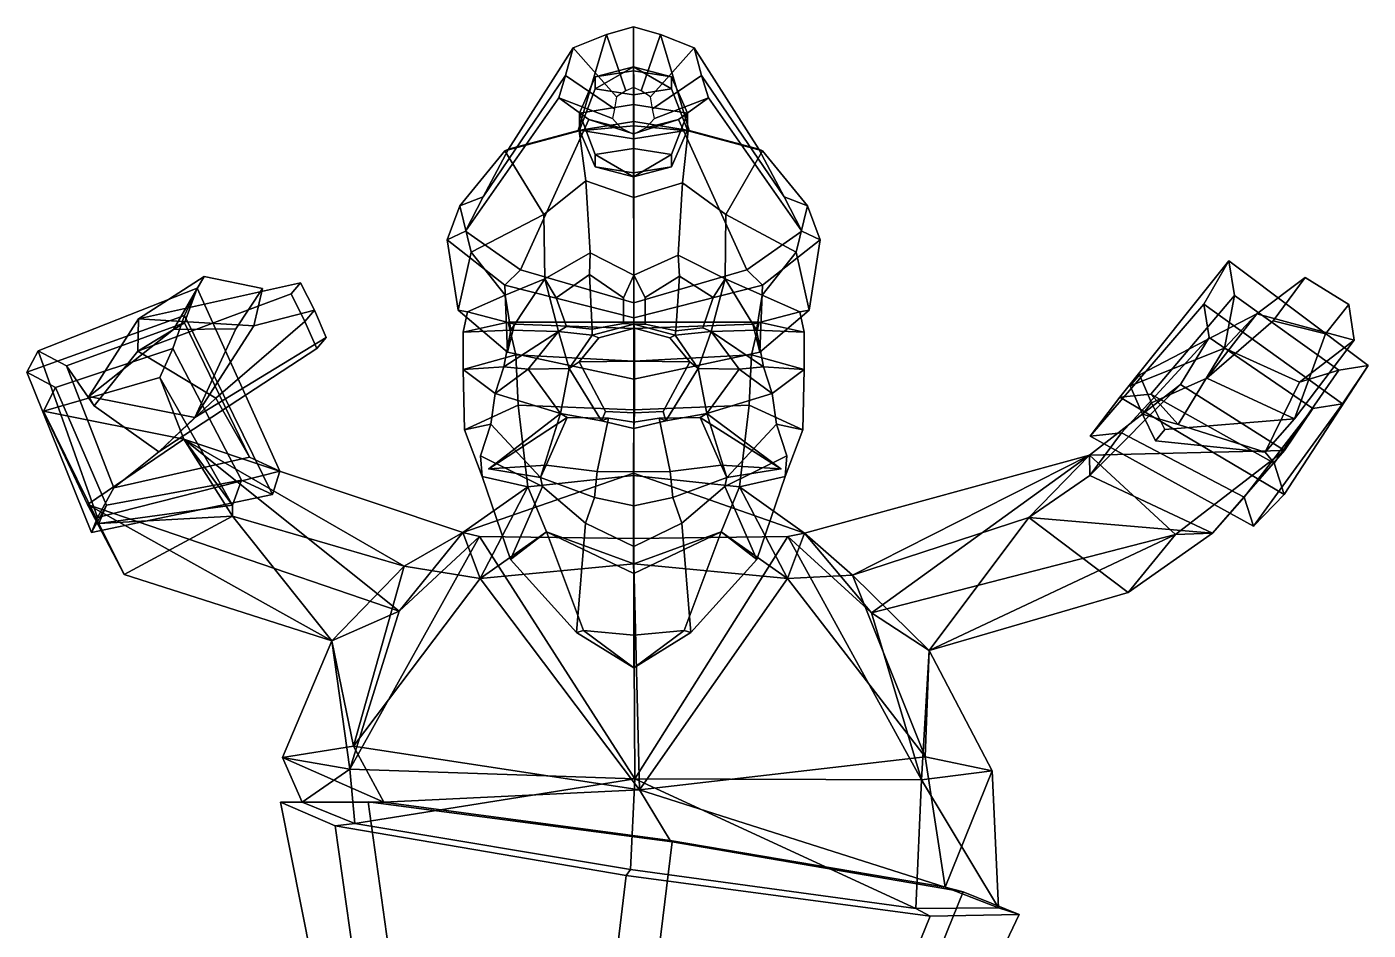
# Model space of a CAD drawing. Extents: x -218 to 260, y -164 to 340.
# Drawn here: x -218 to 260.1, y 18.3 to 340.3 of the extents above; entities that cross this region are included whole.
import ezdxf

# ---------------------------------------------------------------- set-up
doc = ezdxf.new("R2010")
doc.units = 0

msp = doc.modelspace()

# ---------------------------------------------------------------- linework, layer by layer
for p in [(-53.286697, 182.715759, 96.495125), (50.719872, 182.715759, 96.495125)]:
    msp.add_point(p)
for points in [[(-1.687132, 306.591675, 85.704926), (-1.715126, 340.285675, 20.460114), (-11.341634, 337.507446, 18.911295), (-21.475395, 303.33551, 79.020805)], [(-1.766956, 318.641541, -38.143219), (-4.462379, 317.429871, -37.78508), (-11.341634, 337.507446, 18.911295), (-1.715126, 340.285675, 20.460114)], [(-1.766956, 318.641541, -38.143219), (-1.715126, 340.285675, 20.460114), (7.911381, 337.507446, 18.911297), (0.928465, 317.429871, -37.78508)], [(-1.687132, 306.591675, 85.704926), (18.101128, 303.33551, 79.020805), (7.911381, 337.507446, 18.911297), (-1.715126, 340.285675, 20.460114)], [(-46.335701, 296.71402, 67.868622), (-21.475395, 303.33551, 79.020805), (-11.341634, 337.507446, 18.911295), (-23.271992, 332.746887, 16.257385)], [(-4.462379, 317.429871, -37.78508), (-7.80288, 315.353668, -37.171406), (-23.271992, 332.746887, 16.257385), (-11.341634, 337.507446, 18.911295)], [(0.928465, 317.429871, -37.78508), (7.911381, 337.507446, 18.911297), (19.84174, 332.746887, 16.257391), (4.268965, 315.353668, -37.171402)], [(42.961441, 296.713989, 67.868622), (19.84174, 332.746887, 16.257391), (7.911381, 337.507446, 18.911297), (18.101128, 303.33551, 79.020805)], [(-55.376232, 279.659058, 45.34457), (-46.335701, 296.71402, 67.868622), (-23.271992, 332.746887, 16.257385), (-25.950621, 322.941742, 10.791231)], [(-7.80288, 315.353668, -37.171406), (-8.552896, 311.077393, -35.907413), (-25.950621, 322.941742, 10.791231), (-23.271992, 332.746887, 16.257385)], [(4.268965, 315.353668, -37.171402), (19.84174, 332.746887, 16.257391), (22.520363, 322.941742, 10.791238), (5.018979, 311.077393, -35.90741)], [(52.001972, 279.659027, 45.344574), (22.520363, 322.941742, 10.791238), (19.84174, 332.746887, 16.257391), (42.961441, 296.713989, 67.868622)], [(-1.756971, 324.633881, -33.961426), (-1.756967, 326.071564, -49.986771), (-15.36586, 322.479614, -41.108032)], [(-15.36586, 322.479614, -41.108032), (-1.756967, 326.071564, -49.986771), (-15.365856, 318.171082, -55.40123)], [(-1.756967, 326.071564, -49.986771), (-1.756964, 316.016785, -62.547882), (-15.365856, 318.171082, -55.40123)], [(-1.756971, 324.633881, -33.961426), (11.851954, 322.479614, -41.108021), (-1.756967, 326.071564, -49.986771)], [(-1.756967, 326.071564, -49.986771), (11.851957, 318.171051, -55.401222), (-1.756964, 316.016785, -62.547882)], [(11.851954, 322.479614, -41.108021), (11.851957, 318.171051, -55.401222), (-1.756967, 326.071564, -49.986771)], [(-61.646172, 267.488647, 25.585896), (-55.376232, 279.659058, 45.34457), (-25.950621, 322.941742, 10.791231), (-28.402979, 315.032501, 6.381999)], [(-8.552896, 311.077393, -35.907413), (-9.239557, 307.62796, -34.887825), (-28.402979, 315.032501, 6.381999), (-25.950621, 322.941742, 10.791231)], [(-1.756973, 312.545929, -23.859234), (-1.756971, 324.633881, -33.961426), (-15.36586, 322.479614, -41.108032), (-21.002869, 309.499329, -33.966038)], [(-21.002869, 309.499329, -33.966038), (-15.36586, 322.479614, -41.108032), (-15.365856, 318.171082, -55.40123), (-21.002865, 303.406097, -54.179752)], [(-1.756973, 312.545929, -23.859234), (17.488924, 309.499329, -33.966026), (11.851954, 322.479614, -41.108021), (-1.756971, 324.633881, -33.961426)], [(5.018979, 311.077393, -35.90741), (22.520363, 322.941742, 10.791238), (24.972725, 315.032471, 6.382006), (5.70564, 307.62796, -34.887821)], [(17.488924, 309.499329, -33.966026), (17.488928, 303.406097, -54.179741), (11.851957, 318.171051, -55.401222), (11.851954, 322.479614, -41.108021)], [(58.271912, 267.488647, 25.585897), (24.972725, 315.032471, 6.382006), (22.520363, 322.941742, 10.791238), (52.001972, 279.659027, 45.344574)], [(-15.365856, 318.171082, -55.40123), (-1.756964, 316.016785, -62.547882), (-1.756963, 300.359497, -64.286575), (-21.002865, 303.406097, -54.179752)], [(11.851957, 318.171051, -55.401222), (17.488928, 303.406097, -54.179741), (-1.756963, 300.359497, -64.286575), (-1.756964, 316.016785, -62.547882)], [(-42.058262, 253.667389, 8.971637), (-61.646172, 267.488647, 25.585896), (-28.402979, 315.032501, 6.381999), (-17.68532, 307.300995, 2.071886)], [(-9.239557, 307.62796, -34.887825), (-6.238613, 304.256042, -33.891129), (-17.68532, 307.300995, 2.071886), (-28.402979, 315.032501, 6.381999)], [(-1.756973, 312.545929, -23.859234), (-21.002869, 309.499329, -33.966038), (-15.365862, 294.734375, -32.744499), (-1.756972, 296.888641, -25.597895)], [(-1.756973, 312.545929, -23.859234), (-1.756972, 296.888641, -25.597895), (11.85195, 294.734375, -32.744492), (17.488924, 309.499329, -33.966026)], [(5.70564, 307.62796, -34.887821), (24.972725, 315.032471, 6.382006), (14.255054, 307.300995, 2.071891), (2.704692, 304.256042, -33.891125)], [(38.683987, 253.667358, 8.971639), (14.255054, 307.300995, 2.071891), (24.972725, 315.032471, 6.382006), (58.271912, 267.488647, 25.585897)], [(-1.687135, 241.938934, -6.619589), (-42.058262, 253.667389, 8.971637), (-17.68532, 307.300995, 2.071886), (-1.715133, 302.092377, -0.831815)], [(-1.687132, 304.957825, 90.328354), (-1.687132, 306.591675, 85.704926), (-21.475395, 303.33551, 79.020805), (-21.086731, 303.213684, 84.419289)], [(-21.002869, 309.499329, -33.966038), (-21.002865, 303.406097, -54.179752), (-15.365858, 290.425842, -47.037697), (-15.365862, 294.734375, -32.744499)], [(-6.238613, 304.256042, -33.891129), (-1.766961, 301.984436, -33.219692), (-1.715133, 302.092377, -0.831815), (-17.68532, 307.300995, 2.071886)], [(2.704692, 304.256042, -33.891125), (14.255054, 307.300995, 2.071891), (-1.715133, 302.092377, -0.831815), (-1.766961, 301.984436, -33.219692)], [(-1.687135, 241.938934, -6.619589), (-1.715133, 302.092377, -0.831815), (14.255054, 307.300995, 2.071891), (38.683987, 253.667358, 8.971639)], [(-1.687132, 304.957825, 90.328354), (17.712463, 303.213684, 84.419289), (18.101128, 303.33551, 79.020805), (-1.687132, 306.591675, 85.704926)], [(17.488924, 309.499329, -33.966026), (11.85195, 294.734375, -32.744492), (11.851954, 290.425842, -47.037689), (17.488928, 303.406097, -54.179741)], [(-21.086731, 303.213684, 84.419289), (-21.475395, 303.33551, 79.020805), (-46.335701, 296.71402, 67.868622), (-47.578053, 296.088531, 73.165199)], [(-18.729906, 285.362091, 96.737419), (-21.086731, 303.213684, 84.419289), (-47.578053, 296.088531, 73.165199), (-33.670643, 273.378052, 89.815987)], [(-1.687135, 279.398163, 103.923897), (-1.687132, 304.957825, 90.328354), (-21.086731, 303.213684, 84.419289), (-18.729906, 285.362091, 96.737419)], [(-15.365858, 290.425842, -47.037697), (-21.002865, 303.406097, -54.179752), (-1.756963, 300.359497, -64.286575), (-1.756966, 288.271545, -54.184349)], [(11.851954, 290.425842, -47.037689), (-1.756966, 288.271545, -54.184349), (-1.756963, 300.359497, -64.286575), (17.488928, 303.406097, -54.179741)], [(-1.687135, 279.398163, 103.923897), (15.759361, 284.651947, 97.121712), (17.712463, 303.213684, 84.419289), (-1.687132, 304.957825, 90.328354)], [(15.759361, 284.651947, 97.121712), (31.168413, 273.378052, 89.815994), (44.203793, 296.088531, 73.165207), (17.712463, 303.213684, 84.419289)], [(17.712463, 303.213684, 84.419289), (44.203793, 296.088531, 73.165207), (42.961441, 296.713989, 67.868622), (18.101128, 303.33551, 79.020805)], [(-47.578053, 296.088531, 73.165199), (-46.335701, 296.71402, 67.868622), (-55.376232, 279.659058, 45.34457), (-63.674911, 276.497284, 48.250599)], [(-1.756972, 296.888641, -25.597895), (-15.365862, 294.734375, -32.744499), (-1.756979, 286.833862, -38.158947)], [(-1.756972, 296.888641, -25.597895), (-1.756979, 286.833862, -38.158947), (11.85195, 294.734375, -32.744492)], [(44.203793, 296.088531, 73.165207), (60.300648, 276.497284, 48.250603), (52.001972, 279.659027, 45.344574), (42.961441, 296.713989, 67.868622)], [(-33.670643, 273.378052, 89.815987), (-47.578053, 296.088531, 73.165199), (-63.674911, 276.497284, 48.250599), (-59.62785, 259.970612, 75.397034)], [(-15.365862, 294.734375, -32.744499), (-15.365858, 290.425842, -47.037697), (-1.756979, 286.833862, -38.158947)], [(11.85195, 294.734375, -32.744492), (-1.756979, 286.833862, -38.158947), (11.851954, 290.425842, -47.037689)], [(31.168413, 273.378052, 89.815994), (56.253586, 259.970612, 75.397034), (60.300648, 276.497284, 48.250603), (44.203793, 296.088531, 73.165207)], [(-1.756979, 286.833862, -38.158947), (-15.365858, 290.425842, -47.037697), (-1.756966, 288.271545, -54.184349)], [(-1.756979, 286.833862, -38.158947), (-1.756966, 288.271545, -54.184349), (11.851954, 290.425842, -47.037689)], [(-18.729906, 285.362091, 96.737419), (-33.670643, 273.378052, 89.815987), (-33.377934, 250.414246, 93.937279), (-17.161217, 259.695068, 104.970474)], [(-1.687135, 279.398163, 103.923897), (-18.729906, 285.362091, 96.737419), (-17.161217, 259.695068, 104.970474), (-1.687136, 251.754517, 107.722641)], [(-1.687135, 279.398163, 103.923897), (-1.687136, 251.754517, 107.722641), (14.190666, 258.907074, 105.047333), (15.759361, 284.651947, 97.121712)], [(15.759361, 284.651947, 97.121712), (14.190666, 258.907074, 105.047333), (30.875698, 250.414246, 93.937279), (31.168413, 273.378052, 89.815994)], [(-63.674911, 276.497284, 48.250599), (-55.376232, 279.659058, 45.34457), (-61.646172, 267.488647, 25.585896), (-68.2006, 264.396729, 25.373734)], [(60.300648, 276.497284, 48.250603), (64.82634, 264.396729, 25.373735), (58.271912, 267.488647, 25.585897), (52.001972, 279.659027, 45.344574)], [(-59.62785, 259.970612, 75.397034), (-63.674911, 276.497284, 48.250599), (-68.2006, 264.396729, 25.373734), (-64.201271, 239.235718, 43.727596)], [(-47.462311, 244.637177, 78.021584), (-33.377934, 250.414246, 93.937279), (-33.670643, 273.378052, 89.815987), (-59.62785, 259.970612, 75.397034)], [(44.088039, 244.637177, 78.021584), (56.253586, 259.970612, 75.397034), (31.168413, 273.378052, 89.815994), (30.875698, 250.414246, 93.937279)], [(56.253586, 259.970612, 75.397034), (60.827, 239.235687, 43.7276), (64.82634, 264.396729, 25.373735), (60.300648, 276.497284, 48.250603)], [(-68.2006, 264.396729, 25.373734), (-61.646172, 267.488647, 25.585896), (-42.058262, 253.667389, 8.971637), (-47.586979, 248.218109, 7.589859)], [(-64.201271, 239.235718, 43.727596), (-68.2006, 264.396729, 25.373734), (-47.586979, 248.218109, 7.589859), (-46.69165, 224.38092, 22.030504)], [(64.82634, 264.396729, 25.373735), (44.212708, 248.218109, 7.589861), (38.683987, 253.667358, 8.971639), (58.271912, 267.488647, 25.585897)], [(60.827, 239.235687, 43.7276), (43.317383, 224.38092, 22.030506), (44.212708, 248.218109, 7.589861), (64.82634, 264.396729, 25.373735)], [(-59.62785, 259.970612, 75.397034), (-64.201271, 239.235718, 43.727596), (-60.895725, 238.655579, 42.164768), (-47.462311, 244.637177, 78.021584)], [(-17.420065, 252.048279, 104.469688), (-17.161217, 259.695068, 104.970474), (-33.377934, 250.414246, 93.937279), (-29.357197, 243.679565, 94.654114)], [(-17.420065, 252.048279, 104.469688), (-5.272191, 243.676392, 106.095718), (-1.687136, 251.754517, 107.722641), (-17.161217, 259.695068, 104.970474)], [(14.697537, 251.353149, 104.268639), (14.190666, 258.907074, 105.047333), (-1.687136, 251.754517, 107.722641), (2.351057, 243.795654, 106.276031)], [(14.697537, 251.353149, 104.268639), (26.616882, 243.799072, 92.15062), (30.875698, 250.414246, 93.937279), (14.190666, 258.907074, 105.047333)], [(56.253586, 259.970612, 75.397034), (44.088039, 244.637177, 78.021584), (57.521461, 238.655579, 42.164768), (60.827, 239.235687, 43.7276)], [(-47.586979, 248.218109, 7.589859), (-42.058262, 253.667389, 8.971637), (-1.687135, 241.938934, -6.619589), (-1.687136, 236.59259, -8.90219)], [(44.212708, 248.218109, 7.589861), (-1.687136, 236.59259, -8.90219), (-1.687135, 241.938934, -6.619589), (38.683987, 253.667358, 8.971639)], [(160.968811, 194.402069, 110.391228), (171.558395, 208.236938, 138.564255), (210.459595, 256.894684, 100.555885), (201.54126, 241.37677, 73.553635)], [(171.558395, 208.236938, 138.564255), (182.617386, 209.375061, 134.216278), (212.494049, 244.536987, 105.888794), (210.459595, 256.894684, 100.555885)], [(260.098267, 219.53418, 102.68737), (250.955292, 205.883911, 73.928169), (201.54126, 241.37677, 73.553635), (210.459595, 256.894684, 100.555885)], [(260.098267, 219.53418, 102.68737), (210.459595, 256.894684, 100.555885), (212.494049, 244.536987, 105.888794), (249.693039, 217.933563, 107.036819)], [(-165.709656, 232.43457, 202.710129), (-154.778625, 251.24469, 204.209198), (-178.208557, 236.148804, 141.011551), (-195.921844, 208.563538, 156.656265)], [(-120.468491, 249.078918, 137.941711), (-123.70636, 245.116058, 126.055832), (-178.418884, 224.663391, 107.430664), (-178.208557, 236.148804, 141.011551)], [(-133.927353, 246.998199, 201.129684), (-137.014755, 233.717651, 148.072495), (-178.208557, 236.148804, 141.011551), (-154.778625, 251.24469, 204.209198)], [(-115.488533, 239.259888, 140.78363), (-120.468491, 249.078918, 137.941711), (-178.208557, 236.148804, 141.011551), (-137.014755, 233.717651, 148.072495)], [(-143.454544, 232.639709, 209.918976), (-133.927353, 246.998199, 201.129684), (-154.778625, 251.24469, 204.209198), (-165.709656, 232.43457, 202.710129)], [(-115.488533, 239.259888, 140.78363), (-118.841316, 235.253052, 128.923874), (-123.70636, 245.116058, 126.055832), (-120.468491, 249.078918, 137.941711)], [(-45.489559, 232.209656, 78.655991), (-33.377934, 250.414246, 93.937279), (-47.462311, 244.637177, 78.021584)], [(-28.447666, 231.649048, 98.549278), (-33.377934, 250.414246, 93.937279), (-45.489559, 232.209656, 78.655991)], [(-25.610195, 233.489746, 97.547935), (-29.357197, 243.679565, 94.654114), (-33.377934, 250.414246, 93.937279), (-28.447666, 231.649048, 98.549278)], [(-16.520708, 232.555176, 102.64016), (-17.420065, 252.048279, 104.469688), (-29.357197, 243.679565, 94.654114), (-25.610195, 233.489746, 97.547935)], [(-5.272191, 243.676392, 106.095718), (-17.420065, 252.048279, 104.469688), (-16.520708, 232.555176, 102.64016), (-5.272191, 234.559143, 106.939919)], [(-5.272191, 234.559143, 106.939919), (-1.687136, 234.311707, 110.144325), (-1.687136, 251.754517, 107.722641), (-5.272191, 243.676392, 106.095718)], [(2.351057, 234.291046, 107.318275), (2.351057, 243.795654, 106.276031), (-1.687136, 251.754517, 107.722641), (-1.687136, 234.311707, 110.144325)], [(2.351057, 243.795654, 106.276031), (2.351057, 234.291046, 107.318275), (13.380524, 231.94281, 102.009949), (14.697537, 251.353149, 104.268639)], [(13.380524, 231.94281, 102.009949), (22.942848, 232.938843, 95.723228), (26.616882, 243.799072, 92.15062), (14.697537, 251.353149, 104.268639)], [(22.942848, 232.938843, 95.723228), (25.945433, 231.649048, 98.549278), (30.875698, 250.414246, 93.937279), (26.616882, 243.799072, 92.15062)], [(25.945433, 231.649048, 98.549278), (42.115284, 232.209656, 78.655991), (30.875698, 250.414246, 93.937279)], [(42.115284, 232.209656, 78.655991), (44.088039, 244.637177, 78.021584), (30.875698, 250.414246, 93.937279)], [(226.230789, 235.434296, 209.103409), (237.696625, 250.894409, 199.521576), (220.402451, 237.927551, 133.920044), (202.590057, 215.022034, 164.09874)], [(253.252228, 241.274841, 187.645493), (255.149323, 228.545288, 129.011658), (220.402451, 237.927551, 133.920044), (237.696625, 250.894409, 199.521576)], [(244.88945, 230.855957, 206.849945), (253.252228, 241.274841, 187.645493), (237.696625, 250.894409, 199.521576), (226.230789, 235.434296, 209.103409)], [(-213.895554, 224.739502, 119.678452), (-157.303757, 247.123322, 107.002357), (-161.723251, 237.421051, 76.411545), (-217.976364, 217.173462, 87.692238)], [(-213.895554, 224.739502, 119.678452), (-203.830399, 219.411377, 119.90799), (-161.757416, 234.772156, 110.594795), (-157.303757, 247.123322, 107.002357)], [(-118.841316, 235.253052, 128.923874), (-150.625778, 207.946472, 106.671082), (-178.418884, 224.663391, 107.430664), (-123.70636, 245.116058, 126.055832)], [(-127.793839, 181.85672, 120.964905), (-157.303757, 247.123322, 107.002357), (-161.757416, 234.772156, 110.594795), (-138.601837, 186.924438, 120.882576)], [(-130.46788, 173.590057, 88.999718), (-161.723251, 237.421051, 76.411545), (-157.303757, 247.123322, 107.002357), (-127.793839, 181.85672, 120.964905)], [(-143.454544, 232.639709, 209.918976), (-158.154449, 201.000183, 150.40744), (-137.014755, 233.717651, 148.072495), (-133.927353, 246.998199, 201.129684)], [(-47.462311, 244.637177, 78.021584), (-60.895725, 238.655579, 42.164768), (-62.400135, 231.393494, 42.462151), (-45.489559, 232.209656, 78.655991)], [(-46.69165, 224.38092, 22.030504), (-47.586979, 248.218109, 7.589859), (-1.687136, 236.59259, -8.90219), (-1.687137, 214.721069, 4.780953)], [(43.317383, 224.38092, 22.030506), (-1.687137, 214.721069, 4.780953), (-1.687136, 236.59259, -8.90219), (44.212708, 248.218109, 7.589861)], [(44.088039, 244.637177, 78.021584), (42.115284, 232.209656, 78.655991), (59.025864, 231.393494, 42.462151), (57.521461, 238.655579, 42.164768)], [(192.401978, 198.583801, 120.211472), (208.94281, 225.773956, 105.074013), (212.494049, 244.536987, 105.888794), (182.617386, 209.375061, 134.216278)], [(235.663422, 213.594971, 103.262314), (249.693039, 217.933563, 107.036819), (212.494049, 244.536987, 105.888794), (208.94281, 225.773956, 105.074013)], [(-111.341789, 229.560242, 143.843399), (-115.488533, 239.259888, 140.78363), (-137.014755, 233.717651, 148.072495), (-158.154449, 201.000183, 150.40744)], [(-111.341789, 229.560242, 143.843399), (-114.599716, 225.581726, 131.925079), (-118.841316, 235.253052, 128.923874), (-115.488533, 239.259888, 140.78363)], [(-64.201271, 239.235718, 43.727596), (-46.69165, 224.38092, 22.030504), (-44.105522, 234.35321, 16.610006), (-60.895725, 238.655579, 42.164768)], [(60.827, 239.235687, 43.7276), (57.521461, 238.655579, 42.164768), (40.731255, 234.35321, 16.610006), (43.317383, 224.38092, 22.030506)], [(160.968811, 194.402069, 110.391228), (201.54126, 241.37677, 73.553635), (203.408417, 229.57251, 78.673805), (172.232239, 195.5242, 105.980965)], [(250.955292, 205.883911, 73.928169), (240.403809, 204.222534, 78.357437), (203.408417, 229.57251, 78.673805), (201.54126, 241.37677, 73.553635)], [(244.88945, 230.855957, 206.849945), (233.899002, 200.50354, 145.885071), (255.149323, 228.545288, 129.011658), (253.252228, 241.274841, 187.645493)], [(-217.976364, 217.173462, 87.692238), (-161.723251, 237.421051, 76.411545), (-165.901459, 225.596436, 79.841393), (-207.777237, 211.730042, 87.936005)], [(-194.034424, 205.194458, 117.752853), (-178.418884, 224.663391, 107.430664), (-161.757416, 234.772156, 110.594795), (-203.830399, 219.411377, 119.90799)], [(-195.921844, 208.563538, 156.656265), (-178.208557, 236.148804, 141.011551), (-178.418884, 224.663391, 107.430664), (-194.034424, 205.194458, 117.752853)], [(-150.625778, 207.946472, 106.671082), (-138.601837, 186.924438, 120.882576), (-161.757416, 234.772156, 110.594795), (-178.418884, 224.663391, 107.430664)], [(-114.599716, 225.581726, 131.925079), (-170.87587, 188.856506, 118.089111), (-150.625778, 207.946472, 106.671082), (-118.841316, 235.253052, 128.923874)], [(-130.46788, 173.590057, 88.999718), (-141.482941, 178.712341, 88.926514), (-165.901459, 225.596436, 79.841393), (-161.723251, 237.421051, 76.411545)], [(-62.421917, 218.199585, 44.641083), (-62.400135, 231.393494, 42.462151), (-46.417885, 235.072876, 12.67251), (-43.673107, 223.375824, 11.188781)], [(-62.400135, 231.393494, 42.462151), (-60.895725, 238.655579, 42.164768), (-44.105522, 234.35321, 16.610006), (-46.417885, 235.072876, 12.67251)], [(-46.69165, 224.38092, 22.030504), (-1.687137, 214.721069, 4.780953), (-1.687136, 232.789825, -0.154253), (-44.105522, 234.35321, 16.610006)], [(-46.417885, 235.072876, 12.67251), (-44.105522, 234.35321, 16.610006), (-1.687136, 232.789825, -0.154253), (-1.687136, 234.998718, -2.405132)], [(-43.673107, 223.375824, 11.188781), (-46.417885, 235.072876, 12.67251), (-1.687136, 234.998718, -2.405132), (-1.687136, 221.122498, -0.945824)], [(-16.520708, 232.555176, 102.64016), (-16.487816, 230.368134, 104.835991), (-1.687136, 234.311707, 110.144325), (-5.272191, 234.559143, 106.939919)], [(-1.428753, 232.925354, 124.536148), (-1.687136, 234.311707, 110.144325), (-16.487816, 230.368134, 104.835991), (-14.051628, 229.491089, 121.01963)], [(43.317383, 224.38092, 22.030506), (40.731255, 234.35321, 16.610006), (-1.687136, 232.789825, -0.154253), (-1.687137, 214.721069, 4.780953)], [(43.04361, 235.072876, 12.67251), (-1.687136, 234.998718, -2.405132), (-1.687136, 232.789825, -0.154253), (40.731255, 234.35321, 16.610006)], [(40.298836, 223.375824, 11.188781), (-1.687136, 221.122498, -0.945824), (-1.687136, 234.998718, -2.405132), (43.04361, 235.072876, 12.67251)], [(-1.428753, 232.925354, 124.536148), (11.194118, 229.491089, 121.01963), (13.113543, 230.368134, 104.835991), (-1.687136, 234.311707, 110.144325)], [(13.380524, 231.94281, 102.009949), (2.351057, 234.291046, 107.318275), (-1.687136, 234.311707, 110.144325), (13.113543, 230.368134, 104.835991)], [(59.047649, 218.199585, 44.641083), (40.298836, 223.375824, 11.188781), (43.04361, 235.072876, 12.67251), (59.025864, 231.393494, 42.462151)], [(59.025864, 231.393494, 42.462151), (43.04361, 235.072876, 12.67251), (40.731255, 234.35321, 16.610006), (57.521461, 238.655579, 42.164768)], [(178.559174, 216.303528, 169.865417), (220.402451, 237.927551, 133.920044), (208.94281, 225.773956, 105.074013), (175.252594, 212.316833, 158.00647)], [(182.817795, 206.234222, 172.989975), (202.590057, 215.022034, 164.09874), (220.402451, 237.927551, 133.920044), (178.559174, 216.303528, 169.865417)], [(244.88945, 230.855957, 206.849945), (226.230789, 235.434296, 209.103409), (202.590057, 215.022034, 164.09874), (233.899002, 200.50354, 145.885071)], [(255.149323, 228.545288, 129.011658), (235.663422, 213.594971, 103.262314), (208.94281, 225.773956, 105.074013), (220.402451, 237.927551, 133.920044)], [(-143.454544, 232.639709, 209.918976), (-165.709656, 232.43457, 202.710129), (-195.921844, 208.563538, 156.656265), (-158.154449, 201.000183, 150.40744)], [(-111.341789, 229.560242, 143.843399), (-158.154449, 201.000183, 150.40744), (-170.87587, 188.856506, 118.089111), (-114.599716, 225.581726, 131.925079)], [(-45.489559, 232.209656, 78.655991), (-62.400135, 231.393494, 42.462151), (-62.421917, 218.199585, 44.641083), (-47.931328, 219.110474, 78.504814)], [(-47.931328, 219.110474, 78.504814), (-28.447666, 231.649048, 98.549278), (-45.489559, 232.209656, 78.655991)], [(-39.277351, 218.293762, 101.72583), (-28.447666, 231.649048, 98.549278), (-47.931328, 219.110474, 78.504814)], [(-39.277351, 218.293762, 101.72583), (-24.645592, 218.447083, 104.760262), (-28.447666, 231.649048, 98.549278)], [(-16.520708, 232.555176, 102.64016), (-25.610195, 233.489746, 97.547935), (-28.447666, 231.649048, 98.549278), (-16.487816, 230.368134, 104.835991)], [(-24.645592, 218.447083, 104.760262), (-16.487816, 230.368134, 104.835991), (-28.447666, 231.649048, 98.549278)], [(-21.127956, 220.926758, 122.216965), (-14.051628, 229.491089, 121.01963), (-16.487816, 230.368134, 104.835991), (-24.645592, 218.447083, 104.760262)], [(-1.428753, 221.108459, 128.666168), (-1.428753, 232.925354, 124.536148), (-14.051628, 229.491089, 121.01963), (-21.127956, 220.926758, 122.216965)], [(-1.428753, 221.108459, 128.666168), (18.270447, 220.926758, 122.216965), (11.194118, 229.491089, 121.01963), (-1.428753, 232.925354, 124.536148)], [(18.270447, 220.926758, 122.216965), (21.27132, 218.447083, 104.760262), (13.113543, 230.368134, 104.835991), (11.194118, 229.491089, 121.01963)], [(13.380524, 231.94281, 102.009949), (13.113543, 230.368134, 104.835991), (25.945433, 231.649048, 98.549278), (22.942848, 232.938843, 95.723228)], [(21.27132, 218.447083, 104.760262), (25.945433, 231.649048, 98.549278), (13.113543, 230.368134, 104.835991)], [(35.90308, 218.293762, 101.72583), (25.945433, 231.649048, 98.549278), (21.27132, 218.447083, 104.760262)], [(44.55706, 219.110474, 78.504814), (42.115284, 232.209656, 78.655991), (25.945433, 231.649048, 98.549278)], [(35.90308, 218.293762, 101.72583), (44.55706, 219.110474, 78.504814), (25.945433, 231.649048, 98.549278)], [(42.115284, 232.209656, 78.655991), (44.55706, 219.110474, 78.504814), (59.047649, 218.199585, 44.641083), (59.025864, 231.393494, 42.462151)], [(193.256958, 212.852417, 48.266041), (160.906403, 180.41864, 75.188042), (172.232239, 195.5242, 105.980965), (203.408417, 229.57251, 78.673805)], [(240.403809, 204.222534, 78.357437), (230.273163, 189.26947, 47.080212), (193.256958, 212.852417, 48.266041), (203.408417, 229.57251, 78.673805)], [(-194.880325, 159.993744, 99.508675), (-192.736588, 165.407349, 133.179916), (-213.895554, 224.739502, 119.678452), (-217.976364, 217.173462, 87.692238)], [(-192.736588, 165.407349, 133.179916), (-187.025375, 176.012451, 129.887497), (-203.830399, 219.411377, 119.90799), (-213.895554, 224.739502, 119.678452)], [(-207.777237, 211.730042, 87.936005), (-165.901459, 225.596436, 79.841393), (-170.531738, 215.344208, 45.480099), (-212.081635, 203.352844, 53.067898)], [(-170.531738, 215.344208, 45.480099), (-165.901459, 225.596436, 79.841393), (-141.482941, 178.712341, 88.926514), (-144.625061, 169.756256, 54.075775)], [(179.61673, 202.279999, 161.07077), (175.252594, 212.316833, 158.00647), (208.94281, 225.773956, 105.074013), (192.401978, 198.583801, 120.211472)], [(233.899002, 200.50354, 145.885071), (223.416641, 188.664001, 116.554047), (235.663422, 213.594971, 103.262314), (255.149323, 228.545288, 129.011658)], [(-61.985561, 196.645325, 46.003769), (-62.421917, 218.199585, 44.641083), (-43.673107, 223.375824, 11.188781), (-42.88039, 205.388153, 14.099627)], [(-42.88039, 205.388153, 14.099627), (-43.673107, 223.375824, 11.188781), (-1.687136, 221.122498, -0.945824), (-1.687136, 203.762451, 3.485335)], [(-11.703629, 203.178772, 117.381271), (-21.127956, 220.926758, 122.216965), (-24.645592, 218.447083, 104.760262), (-13.153597, 199.860046, 104.511536)], [(-1.428753, 202.657288, 122.611298), (-1.428753, 221.108459, 128.666168), (-21.127956, 220.926758, 122.216965), (-11.703629, 203.178772, 117.381271)], [(39.506119, 205.388153, 14.099627), (-1.687136, 203.762451, 3.485335), (-1.687136, 221.122498, -0.945824), (40.298836, 223.375824, 11.188781)], [(-1.428753, 202.657288, 122.611298), (8.846121, 203.178772, 117.381271), (18.270447, 220.926758, 122.216965), (-1.428753, 221.108459, 128.666168)], [(8.846121, 203.178772, 117.381271), (9.779325, 199.860046, 104.511536), (21.27132, 218.447083, 104.760262), (18.270447, 220.926758, 122.216965)], [(58.611298, 196.645325, 46.003769), (39.506119, 205.388153, 14.099627), (40.298836, 223.375824, 11.188781), (59.047649, 218.199585, 44.641083)], [(-194.880325, 159.993744, 99.508675), (-217.976364, 217.173462, 87.692238), (-207.777237, 211.730042, 87.936005), (-189.579727, 169.805786, 96.460663)], [(-212.081635, 203.352844, 53.067898), (-170.531738, 215.344208, 45.480099), (-162.007553, 193.309143, -2.023493)], [(-170.87587, 188.856506, 118.089111), (-194.034424, 205.194458, 117.752853), (-203.830399, 219.411377, 119.90799), (-187.025375, 176.012451, 129.887497)], [(-144.625061, 169.756256, 54.075775), (-162.007553, 193.309143, -2.023493), (-170.531738, 215.344208, 45.480099)], [(-47.931328, 219.110474, 78.504814), (-62.421917, 218.199585, 44.641083), (-50.997402, 209.587097, 77.948036)], [(-52.603146, 198.657227, 78.12674), (-50.997402, 209.587097, 77.948036), (-62.421917, 218.199585, 44.641083), (-61.985561, 196.645325, 46.003769)], [(-50.997402, 209.587097, 77.948036), (-39.277351, 218.293762, 101.72583), (-47.931328, 219.110474, 78.504814)], [(-27.780731, 202.480408, 98.608398), (-39.277351, 218.293762, 101.72583), (-50.997402, 209.587097, 77.948036)], [(-27.780731, 202.480408, 98.608398), (-24.645592, 218.447083, 104.760262), (-39.277351, 218.293762, 101.72583)], [(-13.153597, 199.860046, 104.511536), (-24.645592, 218.447083, 104.760262), (-27.780731, 202.480408, 98.608398)], [(9.779325, 199.860046, 104.511536), (24.40646, 202.480408, 98.608398), (21.27132, 218.447083, 104.760262)], [(24.40646, 202.480408, 98.608398), (35.90308, 218.293762, 101.72583), (21.27132, 218.447083, 104.760262)], [(24.40646, 202.480408, 98.608398), (47.623135, 209.587097, 77.948036), (35.90308, 218.293762, 101.72583)], [(47.623135, 209.587097, 77.948036), (44.55706, 219.110474, 78.504814), (35.90308, 218.293762, 101.72583)], [(44.55706, 219.110474, 78.504814), (47.623135, 209.587097, 77.948036), (59.047649, 218.199585, 44.641083)], [(49.228878, 198.657227, 78.12674), (58.611298, 196.645325, 46.003769), (59.047649, 218.199585, 44.641083), (47.623135, 209.587097, 77.948036)], [(182.817795, 206.234222, 172.989975), (178.559174, 216.303528, 169.865417), (175.252594, 212.316833, 158.00647), (179.61673, 202.279999, 161.07077)], [(219.225281, 162.27829, 106.089203), (250.955292, 205.883911, 73.928169), (260.098267, 219.53418, 102.68737), (230.131851, 173.5672, 136.441513)], [(223.416641, 188.664001, 116.554047), (226.608627, 184.765198, 132.18512), (249.693039, 217.933563, 107.036819), (235.663422, 213.594971, 103.262314)], [(230.131851, 173.5672, 136.441513), (260.098267, 219.53418, 102.68737), (249.693039, 217.933563, 107.036819), (226.608627, 184.765198, 132.18512)], [(-192.291916, 163.215637, 60.968391), (-189.579727, 169.805786, 96.460663), (-207.777237, 211.730042, 87.936005), (-212.081635, 203.352844, 53.067898)], [(160.906403, 180.41864, 75.188042), (193.256958, 212.852417, 48.266041), (160.786911, 187.588226, 14.831269)], [(230.273163, 189.26947, 47.080212), (160.786911, 187.588226, 14.831269), (193.256958, 212.852417, 48.266041)], [(187.620285, 196.762085, 175.792801), (233.899002, 200.50354, 145.885071), (202.590057, 215.022034, 164.09874), (182.817795, 206.234222, 172.989975)], [(-158.154449, 201.000183, 150.40744), (-195.921844, 208.563538, 156.656265), (-194.034424, 205.194458, 117.752853), (-170.87587, 188.856506, 118.089111)], [(-170.87587, 188.856506, 118.089111), (-187.025375, 176.012451, 129.887497), (-138.601837, 186.924438, 120.882576), (-150.625778, 207.946472, 106.671082)], [(-52.603146, 198.657227, 78.12674), (-34.888741, 179.654449, 104.917747), (-27.780731, 202.480408, 98.608398), (-50.997402, 209.587097, 77.948036)], [(49.228878, 198.657227, 78.12674), (47.623135, 209.587097, 77.948036), (24.40646, 202.480408, 98.608398), (31.514467, 179.654449, 104.917747)], [(219.225281, 162.27829, 106.089203), (230.131851, 173.5672, 136.441513), (171.558395, 208.236938, 138.564255), (160.968811, 194.402069, 110.391228)], [(230.131851, 173.5672, 136.441513), (226.608627, 184.765198, 132.18512), (182.617386, 209.375061, 134.216278), (171.558395, 208.236938, 138.564255)], [(187.620285, 196.762085, 175.792801), (182.817795, 206.234222, 172.989975), (179.61673, 202.279999, 161.07077), (184.313721, 192.766663, 163.893539)], [(223.416641, 188.664001, 116.554047), (192.401978, 198.583801, 120.211472), (182.617386, 209.375061, 134.216278), (226.608627, 184.765198, 132.18512)], [(219.225281, 162.27829, 106.089203), (215.949997, 172.644043, 102.153931), (240.403809, 204.222534, 78.357437), (250.955292, 205.883911, 73.928169)], [(-212.081635, 203.352844, 53.067898), (-162.007553, 193.309143, -2.023493), (-196.33725, 170.011414, -15.524155)], [(-192.291916, 163.215637, 60.968391), (-212.081635, 203.352844, 53.067898), (-196.33725, 170.011414, -15.524155)], [(-55.657021, 180.033661, 50.112881), (-61.985561, 196.645325, 46.003769), (-42.88039, 205.388153, 14.099627), (-39.459305, 176.289001, 31.855993)], [(-25.414541, 201.059753, 112.608627), (-27.780731, 202.480408, 98.608398), (-53.286697, 182.715759, 96.495125)], [(-53.286697, 182.715759, 96.495125), (-27.780731, 202.480408, 98.608398), (-34.888741, 179.654449, 104.917747)], [(-32.891743, 184.011047, 115.00264), (-25.414541, 201.059753, 112.608627), (-53.286697, 182.715759, 96.495125)], [(-39.459305, 176.289001, 31.855993), (-42.88039, 205.388153, 14.099627), (-1.687136, 203.762451, 3.485335), (-1.756426, 180.31427, 8.88728)], [(-10.717171, 200.797485, 112.725739), (-25.414541, 201.059753, 112.608627), (-32.891743, 184.011047, 115.00264), (-14.678123, 181.819733, 123.670204)], [(-25.414541, 201.059753, 112.608627), (-10.717171, 200.797485, 112.725739), (-13.153597, 199.860046, 104.511536), (-27.780731, 202.480408, 98.608398)], [(-14.678123, 181.819733, 123.670204), (-1.687136, 181.616272, 124.353912), (-1.687136, 199.383484, 115.474304), (-10.717171, 200.797485, 112.725739)], [(-1.428753, 202.657288, 122.611298), (-11.703629, 203.178772, 117.381271), (-13.153597, 199.860046, 104.511536), (-1.687136, 197.072693, 110.43103)], [(-1.687136, 199.383484, 115.474304), (-1.687136, 197.072693, 110.43103), (-13.153597, 199.860046, 104.511536), (-10.717171, 200.797485, 112.725739)], [(36.024761, 176.289001, 31.855993), (-1.756426, 180.31427, 8.88728), (-1.687136, 203.762451, 3.485335), (39.506119, 205.388153, 14.099627)], [(-1.428753, 202.657288, 122.611298), (-1.687136, 197.072693, 110.43103), (9.779325, 199.860046, 104.511536), (8.846121, 203.178772, 117.381271)], [(11.30385, 181.819733, 123.670204), (7.3429, 200.797485, 112.725739), (-1.687136, 199.383484, 115.474304), (-1.687136, 181.616272, 124.353912)], [(-1.687136, 199.383484, 115.474304), (7.3429, 200.797485, 112.725739), (9.779325, 199.860046, 104.511536), (-1.687136, 197.072693, 110.43103)], [(22.04027, 201.059753, 112.608627), (24.40646, 202.480408, 98.608398), (9.779325, 199.860046, 104.511536), (7.3429, 200.797485, 112.725739)], [(7.3429, 200.797485, 112.725739), (11.30385, 181.819733, 123.670204), (29.517471, 184.011047, 115.00264), (22.04027, 201.059753, 112.608627)], [(22.04027, 201.059753, 112.608627), (50.719872, 182.715759, 96.495125), (24.40646, 202.480408, 98.608398)], [(29.517471, 184.011047, 115.00264), (50.719872, 182.715759, 96.495125), (22.04027, 201.059753, 112.608627)], [(50.719872, 182.715759, 96.495125), (31.514467, 179.654449, 104.917747), (24.40646, 202.480408, 98.608398)], [(52.282749, 180.033661, 50.112881), (36.024761, 176.289001, 31.855993), (39.506119, 205.388153, 14.099627), (58.611298, 196.645325, 46.003769)], [(184.313721, 192.766663, 163.893539), (179.61673, 202.279999, 161.07077), (192.401978, 198.583801, 120.211472), (223.416641, 188.664001, 116.554047)], [(204.632797, 159.773987, 70.267113), (230.273163, 189.26947, 47.080212), (240.403809, 204.222534, 78.357437), (215.949997, 172.644043, 102.153931)], [(-55.657021, 180.033661, 50.112881), (-56.32637, 187.399139, 81.29702), (-52.603146, 198.657227, 78.12674), (-61.985561, 196.645325, 46.003769)], [(-52.603146, 198.657227, 78.12674), (-56.32637, 187.399139, 81.29702), (-34.20557, 176.432709, 95.906563), (-34.888741, 179.654449, 104.917747)], [(49.228878, 198.657227, 78.12674), (31.514467, 179.654449, 104.917747), (30.831297, 176.432709, 95.906563), (52.952106, 187.399139, 81.29702)], [(52.282749, 180.033661, 50.112881), (58.611298, 196.645325, 46.003769), (49.228878, 198.657227, 78.12674), (52.952106, 187.399139, 81.29702)], [(187.620285, 196.762085, 175.792801), (184.313721, 192.766663, 163.893539), (223.416641, 188.664001, 116.554047), (233.899002, 200.50354, 145.885071)], [(-85.278214, 131.993835, -28.890959), (-196.33725, 170.011414, -15.524155), (-162.007553, 193.309143, -2.023493)], [(-83.446739, 148.037201, 48.334721), (-62.52409, 160.000916, 2.308011), (-162.007553, 193.309143, -2.023493)], [(-83.446739, 148.037201, 48.334721), (-162.007553, 193.309143, -2.023493), (-144.6521, 165.858246, 39.886749)], [(-85.278214, 131.993835, -28.890959), (-162.007553, 193.309143, -2.023493), (-62.52409, 160.000916, 2.308011)], [(-144.625061, 169.756256, 54.075775), (-144.6521, 165.858246, 39.886749), (-162.007553, 193.309143, -2.023493)], [(160.906403, 180.41864, 75.188042), (204.632797, 159.773987, 70.267113), (215.949997, 172.644043, 102.153931), (172.232239, 195.5242, 105.980965)], [(219.225281, 162.27829, 106.089203), (160.968811, 194.402069, 110.391228), (172.232239, 195.5242, 105.980965), (215.949997, 172.644043, 102.153931)], [(-192.736588, 165.407349, 133.179916), (-127.793839, 181.85672, 120.964905), (-138.601837, 186.924438, 120.882576), (-187.025375, 176.012451, 129.887497)], [(-34.20557, 176.432709, 95.906563), (-56.32637, 187.399139, 81.29702), (-55.657021, 180.033661, 50.112881), (-45.578953, 150.3862, 66.107307)], [(30.831297, 176.432709, 95.906563), (42.204681, 150.3862, 66.107307), (52.282749, 180.033661, 50.112881), (52.952106, 187.399139, 81.29702)], [(76.324127, 144.825256, 48.004208), (160.786911, 187.588226, 14.831269), (59.240707, 159.84201, 1.030082)], [(83.104843, 131.463867, -28.129759), (59.240707, 159.84201, 1.030082), (160.786911, 187.588226, 14.831269)], [(76.324127, 144.825256, 48.004208), (139.128204, 165.356262, 56.245598), (160.786911, 187.588226, 14.831269)], [(83.104843, 131.463867, -28.129759), (160.786911, 187.588226, 14.831269), (191.454788, 159.294128, 5.482432)], [(160.906403, 180.41864, 75.188042), (160.786911, 187.588226, 14.831269), (139.128204, 165.356262, 56.245598)], [(230.273163, 189.26947, 47.080212), (191.454788, 159.294128, 5.482432), (160.786911, 187.588226, 14.831269)], [(204.632797, 159.773987, 70.267113), (191.454788, 159.294128, 5.482432), (230.273163, 189.26947, 47.080212)], [(-194.880325, 159.993744, 99.508675), (-130.46788, 173.590057, 88.999718), (-127.793839, 181.85672, 120.964905), (-192.736588, 165.407349, 133.179916)], [(-34.888741, 179.654449, 104.917747), (-32.891743, 184.011047, 115.00264), (-53.286697, 182.715759, 96.495125)], [(-14.678123, 181.819733, 123.670204), (-32.891743, 184.011047, 115.00264), (-34.888741, 179.654449, 104.917747), (-15.67975, 172.520691, 113.76458)], [(-1.687136, 181.616272, 124.353912), (-14.678123, 181.819733, 123.670204), (-15.67975, 172.520691, 113.76458), (-1.687136, 169.553894, 119.235947)], [(-1.687136, 181.616272, 124.353912), (-1.687136, 169.553894, 119.235947), (12.305477, 172.520691, 113.76458), (11.30385, 181.819733, 123.670204)], [(11.30385, 181.819733, 123.670204), (12.305477, 172.520691, 113.76458), (31.514467, 179.654449, 104.917747), (29.517471, 184.011047, 115.00264)], [(31.514467, 179.654449, 104.917747), (50.719872, 182.715759, 96.495125), (29.517471, 184.011047, 115.00264)], [(-194.880325, 159.993744, 99.508675), (-189.579727, 169.805786, 96.460663), (-141.482941, 178.712341, 88.926514), (-130.46788, 173.590057, 88.999718)], [(-144.625061, 169.756256, 54.075775), (-141.482941, 178.712341, 88.926514), (-189.579727, 169.805786, 96.460663), (-192.291916, 163.215637, 60.968391)], [(-1.726214, 181.206604, 5.078217), (-1.739086, 157.908752, -46.094997), (-56.597855, 158.607941, -36.493587), (-62.52409, 160.000916, 2.308011)], [(-1.726214, 181.206604, 5.078217), (-62.52409, 160.000916, 2.308011), (-39.459305, 176.289001, 31.855993), (-1.756426, 180.31427, 8.88728)], [(-45.578953, 150.3862, 66.107307), (-55.657021, 180.033661, 50.112881), (-39.459305, 176.289001, 31.855993), (-32.742477, 160.323212, 60.032959)], [(-18.862045, 163.369202, 115.812431), (-15.67975, 172.520691, 113.76458), (-34.888741, 179.654449, 104.917747), (-34.20557, 176.432709, 95.906563)], [(-1.756426, 180.31427, 8.88728), (36.024761, 176.289001, 31.855993), (59.240707, 159.84201, 1.030082), (-1.726214, 181.206604, 5.078217)], [(-1.726214, 181.206604, 5.078217), (59.240707, 159.84201, 1.030082), (53.219154, 158.607941, -36.493587), (-1.739086, 157.908752, -46.094997)], [(15.48777, 163.369202, 115.812431), (30.831297, 176.432709, 95.906563), (31.514467, 179.654449, 104.917747), (12.305477, 172.520691, 113.76458)], [(42.204681, 150.3862, 66.107307), (29.444983, 160.323212, 60.032959), (36.024761, 176.289001, 31.855993), (52.282749, 180.033661, 50.112881)], [(204.632797, 159.773987, 70.267113), (160.906403, 180.41864, 75.188042), (139.128204, 165.356262, 56.245598)], [(-62.52409, 160.000916, 2.308011), (-56.447323, 143.659454, 59.291286), (-39.459305, 176.289001, 31.855993)], [(-56.447323, 143.659454, 59.291286), (-32.742477, 160.323212, 60.032959), (-39.459305, 176.289001, 31.855993)], [(-22.047171, 124.384674, 97.859222), (-18.862045, 163.369202, 115.812431), (-34.20557, 176.432709, 95.906563), (-45.578953, 150.3862, 66.107307)], [(-1.687136, 155.023712, 122.178642), (-1.687136, 169.553894, 119.235947), (-15.67975, 172.520691, 113.76458), (-18.862045, 163.369202, 115.812431)], [(-1.687136, 155.023712, 122.178642), (15.48777, 163.369202, 115.812431), (12.305477, 172.520691, 113.76458), (-1.687136, 169.553894, 119.235947)], [(18.672897, 124.384674, 97.859222), (42.204681, 150.3862, 66.107307), (30.831297, 176.432709, 95.906563), (15.48777, 163.369202, 115.812431)], [(53.102478, 143.659454, 59.291286), (36.024761, 176.289001, 31.855993), (29.444983, 160.323212, 60.032959)], [(59.240707, 159.84201, 1.030082), (36.024761, 176.289001, 31.855993), (53.102478, 143.659454, 59.291286)], [(-109.254097, 121.380005, 9.670723), (-196.33725, 170.011414, -15.524155), (-85.278214, 131.993835, -28.890959)], [(-183.336731, 145.123962, 19.737543), (-196.33725, 170.011414, -15.524155), (-109.254097, 121.380005, 9.670723)], [(-192.291916, 163.215637, 60.968391), (-196.33725, 170.011414, -15.524155), (-183.336731, 145.123962, 19.737543)], [(-192.291916, 163.215637, 60.968391), (-144.6521, 165.858246, 39.886749), (-144.625061, 169.756256, 54.075775)], [(-192.291916, 163.215637, 60.968391), (-183.336731, 145.123962, 19.737543), (-144.6521, 165.858246, 39.886749)], [(-183.336731, 145.123962, 19.737543), (-109.254097, 121.380005, 9.670723), (-144.6521, 165.858246, 39.886749)], [(-109.254097, 121.380005, 9.670723), (-83.446739, 148.037201, 48.334721), (-144.6521, 165.858246, 39.886749)], [(-1.687136, 111.867493, 101.101158), (-1.687136, 155.023712, 122.178642), (-18.862045, 163.369202, 115.812431), (-22.047171, 124.384674, 97.859222)], [(-1.687136, 111.867493, 101.101158), (18.672897, 124.384674, 97.859222), (15.48777, 163.369202, 115.812431), (-1.687136, 155.023712, 122.178642)], [(103.688179, 117.968567, 11.798388), (139.128204, 165.356262, 56.245598), (76.324127, 144.825256, 48.004208)], [(174.552338, 138.612976, 40.549366), (139.128204, 165.356262, 56.245598), (103.688179, 117.968567, 11.798388)], [(204.632797, 159.773987, 70.267113), (139.128204, 165.356262, 56.245598), (174.552338, 138.612976, 40.549366)], [(-102.887901, 75.667618, -66.261765), (-56.597855, 158.607941, -36.493587), (-1.256899, 72.249908, -101.600792)], [(-102.887901, 75.667618, -66.261765), (-85.278214, 131.993835, -28.890959), (-56.597855, 158.607941, -36.493587)], [(-85.278214, 131.993835, -28.890959), (-62.52409, 160.000916, 2.308011), (-56.597855, 158.607941, -36.493587)], [(-83.446739, 148.037201, 48.334721), (-56.447323, 143.659454, 59.291286), (-62.52409, 160.000916, 2.308011)], [(-1.256899, 72.249908, -101.600792), (-56.597855, 158.607941, -36.493587), (-1.739086, 157.908752, -46.094997)], [(-1.610357, 148.914307, 67.180084), (-32.742477, 160.323212, 60.032959), (-56.447323, 143.659454, 59.291286)], [(-22.047171, 124.384674, 97.859222), (-45.578953, 150.3862, 66.107307), (-32.742477, 160.323212, 60.032959), (-19.628225, 125.076965, 81.952538)], [(-19.628225, 125.076965, 81.952538), (-32.742477, 160.323212, 60.032959), (-1.687136, 145.479492, 56.009388), (-1.687136, 123.44281, 77.656464)], [(-1.687136, 145.479492, 56.009388), (-32.742477, 160.323212, 60.032959), (-1.610357, 148.914307, 67.180084)], [(-1.256899, 72.249908, -101.600792), (-1.739086, 157.908752, -46.094997), (53.219154, 158.607941, -36.493587)], [(16.253952, 125.076965, 81.952538), (-1.687136, 123.44281, 77.656464), (-1.687136, 145.479492, 56.009388), (29.444983, 160.323212, 60.032959)], [(-1.687136, 145.479492, 56.009388), (-1.610357, 148.914307, 67.180084), (29.444983, 160.323212, 60.032959)], [(-1.610357, 148.914307, 67.180084), (53.102478, 143.659454, 59.291286), (29.444983, 160.323212, 60.032959)], [(100.940933, 71.841019, -68.273125), (-1.256899, 72.249908, -101.600792), (53.219154, 158.607941, -36.493587)], [(18.672897, 124.384674, 97.859222), (16.253952, 125.076965, 81.952538), (29.444983, 160.323212, 60.032959), (42.204681, 150.3862, 66.107307)], [(76.324127, 144.825256, 48.004208), (59.240707, 159.84201, 1.030082), (53.102478, 143.659454, 59.291286)], [(83.104843, 131.463867, -28.129759), (53.219154, 158.607941, -36.493587), (59.240707, 159.84201, 1.030082)], [(100.940933, 71.841019, -68.273125), (53.219154, 158.607941, -36.493587), (83.104843, 131.463867, -28.129759)], [(103.688179, 117.968567, 11.798388), (83.104843, 131.463867, -28.129759), (191.454788, 159.294128, 5.482432)], [(174.552338, 138.612976, 40.549366), (103.688179, 117.968567, 11.798388), (191.454788, 159.294128, 5.482432)], [(204.632797, 159.773987, 70.267113), (174.552338, 138.612976, 40.549366), (191.454788, 159.294128, 5.482432)], [(0.348367, 68.374939, 116.825783), (-1.610357, 148.914307, 67.180084), (-56.447323, 143.659454, 59.291286)], [(0.348367, 68.374939, 116.825783), (53.102478, 143.659454, 59.291286), (-1.610357, 148.914307, 67.180084)], [(-101.592987, 83.93515, 87.913277), (-83.446739, 148.037201, 48.334721), (-109.254097, 121.380005, 9.670723)], [(-101.592987, 83.93515, 87.913277), (-56.447323, 143.659454, 59.291286), (-83.446739, 148.037201, 48.334721)], [(0.348367, 68.374939, 116.825783), (-56.447323, 143.659454, 59.291286), (-101.592987, 83.93515, 87.913277)], [(0.348367, 68.374939, 116.825783), (102.235847, 80.108551, 85.901917), (53.102478, 143.659454, 59.291286)], [(102.235847, 80.108551, 85.901917), (76.324127, 144.825256, 48.004208), (53.102478, 143.659454, 59.291286)], [(102.235847, 80.108551, 85.901917), (103.688179, 117.968567, 11.798388), (76.324127, 144.825256, 48.004208)], [(-102.887901, 75.667618, -66.261765), (-109.254097, 121.380005, 9.670723), (-85.278214, 131.993835, -28.890959)], [(100.940933, 71.841019, -68.273125), (83.104843, 131.463867, -28.129759), (103.688179, 117.968567, 11.798388)], [(-1.687136, 111.867493, 101.101158), (-22.047171, 124.384674, 97.859222), (-19.628225, 125.076965, 81.952538)], [(-1.687136, 111.867493, 101.101158), (-19.628225, 125.076965, 81.952538), (-1.687136, 123.44281, 77.656464)], [(-1.687136, 111.867493, 101.101158), (-1.687136, 123.44281, 77.656464), (16.253952, 125.076965, 81.952538)], [(-1.687136, 111.867493, 101.101158), (16.253952, 125.076965, 81.952538), (18.672897, 124.384674, 97.859222)], [(-101.592987, 83.93515, 87.913277), (-109.254097, 121.380005, 9.670723), (-126.880028, 79.800903, 2.458461)], [(-126.880028, 79.800903, 2.458461), (-109.254097, 121.380005, 9.670723), (-102.887901, 75.667618, -66.261765)], [(126.083336, 75.05188, -0.037752), (100.940933, 71.841019, -68.273125), (103.688179, 117.968567, 11.798388)], [(102.235847, 80.108551, 85.901917), (126.083336, 75.05188, -0.037752), (103.688179, 117.968567, 11.798388)], [(-90.731087, 63.938004, 82.962334), (-101.592987, 83.93515, 87.913277), (-126.880028, 79.800903, 2.458461)], [(-90.731087, 63.938004, 82.962334), (0.348367, 68.374939, 116.825783), (-101.592987, 83.93515, 87.913277)], [(-90.731087, 63.938004, 82.962334), (-126.880028, 79.800903, 2.458461), (-119.897018, 63.898132, 9.887196)], [(-119.897018, 63.898132, 9.887196), (-126.880028, 79.800903, 2.458461), (-102.887901, 75.667618, -66.261765)], [(109.284187, 33.598297, 67.015015), (102.235847, 80.108551, 85.901917), (0.348367, 68.374939, 116.825783)], [(109.284187, 33.598297, 67.015015), (126.083336, 75.05188, -0.037752), (102.235847, 80.108551, 85.901917)], [(-119.897018, 63.898132, 9.887196), (-102.887901, 75.667618, -66.261765), (-101.113739, 56.336975, -71.19989)], [(-101.113739, 56.336975, -71.19989), (-102.887901, 75.667618, -66.261765), (-1.256899, 72.249908, -101.600792)], [(-101.113739, 56.336975, -71.19989), (-1.256899, 72.249908, -101.600792), (-2.856275, 39.880798, -109.290955)], [(98.901543, 25.997269, -87.147209), (-2.856275, 39.880798, -109.290955), (-1.256899, 72.249908, -101.600792)], [(98.901543, 25.997269, -87.147209), (-1.256899, 72.249908, -101.600792), (100.940933, 71.841019, -68.273125)], [(128.348099, 26.242584, -9.905514), (98.901543, 25.997269, -87.147209), (100.940933, 71.841019, -68.273125)], [(128.348099, 26.242584, -9.905514), (100.940933, 71.841019, -68.273125), (126.083336, 75.05188, -0.037752)], [(109.284187, 33.598297, 67.015015), (128.348099, 26.242584, -9.905514), (126.083336, 75.05188, -0.037752)], [(-90.731087, 63.938004, 82.962334), (11.307684, 50.303879, 105.052803), (0.348367, 68.374939, 116.825783)], [(109.284187, 33.598297, 67.015015), (0.348367, 68.374939, 116.825783), (11.307684, 50.303879, 105.052803)], [(-96.339264, 64.104034, 91.784851), (-127.578659, 63.878937, 10.434352), (-116.452866, 7.748917, 6.545443), (-88.555603, 8.480957, 88.162407)], [(-127.578659, 63.878937, 10.434352), (-96.339264, 64.104034, 91.784851), (-90.731087, 63.938004, 82.962334), (-119.897018, 63.898132, 9.887196)], [(-108.071663, 55.514862, -82.418465), (-127.578659, 63.878937, 10.434352), (-119.897018, 63.898132, 9.887196), (-101.113739, 56.336975, -71.19989)], [(-116.452866, 7.748917, 6.545443), (-127.578659, 63.878937, 10.434352), (-108.071663, 55.514862, -82.418465), (-100.288002, -0.108215, -86.040909)], [(5.371427, -4.672363, 114.77446), (11.993536, 49.737366, 117.301903), (-96.339264, 64.104034, 91.784851), (-88.555603, 8.480957, 88.162407)], [(11.993536, 49.737366, 117.301903), (11.307684, 50.303879, 105.052803), (-90.731087, 63.938004, 82.962334), (-96.339264, 64.104034, 91.784851)], [(-108.071663, 55.514862, -82.418465), (-101.113739, 56.336975, -71.19989), (-2.856275, 39.880798, -109.290955), (-4.307007, 37.802933, -124.842041)], [(-100.288002, -0.108215, -86.040909), (-108.071663, 55.514862, -82.418465), (-4.307007, 37.802933, -124.842041), (-10.936603, -16.611328, -127.368156)], [(5.371427, -4.672363, 114.77446), (94.944565, -19.353622, 73.531845), (115.740166, 31.934357, 74.875648), (11.993536, 49.737366, 117.301903)], [(11.993536, 49.737366, 117.301903), (115.740166, 31.934357, 74.875648), (109.284187, 33.598297, 67.015015), (11.307684, 50.303879, 105.052803)], [(104.007774, 23.345184, -99.327667), (-4.307007, 37.802933, -124.842041), (-2.856275, 39.880798, -109.290955), (98.901543, 25.997269, -87.147209)], [(83.212166, -27.942795, -100.671463), (-10.936603, -16.611328, -127.368156), (-4.307007, 37.802933, -124.842041), (104.007774, 23.345184, -99.327667)], [(135.746658, 23.935944, -10.560708), (128.348099, 26.242584, -9.905514), (109.284187, 33.598297, 67.015015), (115.740166, 31.934357, 74.875648)], [(115.740166, 31.934357, 74.875648), (94.944565, -19.353622, 73.531845), (111.608917, -26.845078, -11.63804), (135.746658, 23.935944, -10.560708)], [(111.608917, -26.845078, -11.63804), (83.212166, -27.942795, -100.671463), (104.007774, 23.345184, -99.327667), (135.746658, 23.935944, -10.560708)], [(104.007774, 23.345184, -99.327667), (98.901543, 25.997269, -87.147209), (128.348099, 26.242584, -9.905514), (135.746658, 23.935944, -10.560708)]]:
    msp.add_3dface(points)

doc.saveas('drawing.dxf')
